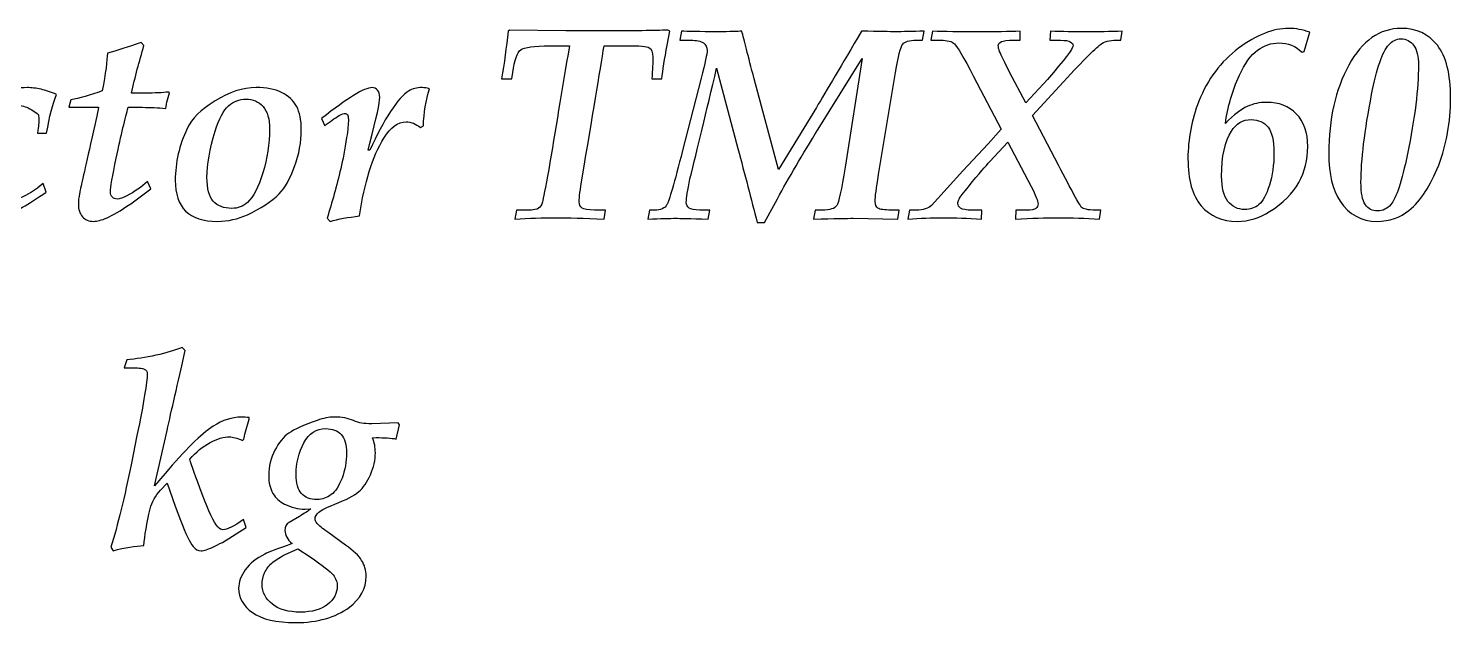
# Model space of a CAD drawing. Header units: millimetres. Extents: x 0 to 148, y -148 to 0.
# Drawn here: x 93.59 to 106.76, y -27.76 to -22.25 of the extents above; entities that cross this region are included whole.
import ezdxf

# ---------------------------------------------------------------- set-up
doc = ezdxf.new("R2010")
doc.units = ezdxf.units.MM
doc.linetypes.add('K5LT32768', pattern=[0])

msp = doc.modelspace()

# ---------------------------------------------------------------- linework, layer by layer
at = {"color": 250, "linetype": 'K5LT32768', "true_color": 0x333333}
for points, knots in [([(98.095, -24.019), (98.095, -24.019), (98.109, -23.936), (98.109, -23.936), (98.212, -23.936), (98.212, -23.936), (98.266, -23.936), (98.3, -23.93), (98.315, -23.919), (98.331, -23.908), (98.343, -23.889), (98.35, -23.86), (98.358, -23.831), (98.377, -23.731), (98.408, -23.559), (98.467, -23.209), (98.531, -22.826), (98.6, -22.412), (98.6, -22.412), (98.473, -22.412), (98.473, -22.412), (98.316, -22.412), (98.213, -22.421), (98.163, -22.441), (98.126, -22.456), (98.1, -22.516), (98.082, -22.62), (98.082, -22.62), (98.066, -22.719), (98.066, -22.719), (97.97, -22.719), (97.97, -22.719), (97.996, -22.574), (98.017, -22.426), (98.031, -22.278), (98.031, -22.278), (98.045, -22.267), (98.045, -22.267), (98.567, -22.274), (98.567, -22.274), (98.92, -22.274), (98.92, -22.274), (99.195, -22.274), (99.392, -22.272), (99.512, -22.267), (99.512, -22.267), (99.531, -22.278), (99.531, -22.278), (99.506, -22.408), (99.506, -22.408), (99.482, -22.535), (99.466, -22.639), (99.457, -22.719), (99.457, -22.719), (99.363, -22.719), (99.363, -22.719), (99.37, -22.633), (99.373, -22.566), (99.373, -22.518), (99.373, -22.471), (99.362, -22.442), (99.34, -22.43), (99.318, -22.417), (99.249, -22.412), (99.133, -22.412), (99.133, -22.412), (98.922, -22.412), (98.922, -22.412), (98.882, -22.652), (98.815, -23.06), (98.718, -23.636), (98.7, -23.746), (98.691, -23.82), (98.691, -23.858), (98.691, -23.886), (98.7, -23.905), (98.718, -23.917), (98.735, -23.93), (98.773, -23.936), (98.831, -23.936), (98.831, -23.936), (98.935, -23.936), (98.935, -23.936), (98.921, -24.019), (98.921, -24.019), (98.736, -24.011), (98.587, -24.007), (98.474, -24.007), (98.351, -24.007), (98.224, -24.011), (98.095, -24.019)], [0, 0, 0, 0, 0.030303, 0.030303, 0.060606, 0.060606, 0.060606, 0.090909, 0.090909, 0.090909, 0.121212, 0.121212, 0.121212, 0.151515, 0.151515, 0.151515, 0.181818, 0.181818, 0.181818, 0.212121, 0.212121, 0.212121, 0.242424, 0.242424, 0.242424, 0.272727, 0.272727, 0.272727, 0.30303, 0.30303, 0.333333, 0.333333, 0.333333, 0.363636, 0.363636, 0.363636, 0.393939, 0.393939, 0.424242, 0.424242, 0.454545, 0.454545, 0.454545, 0.484848, 0.484848, 0.484848, 0.515152, 0.515152, 0.545455, 0.545455, 0.545455, 0.575758, 0.575758, 0.575758, 0.606061, 0.606061, 0.606061, 0.636364, 0.636364, 0.636364, 0.666667, 0.666667, 0.666667, 0.69697, 0.69697, 0.69697, 0.727273, 0.727273, 0.727273, 0.757576, 0.757576, 0.757576, 0.787879, 0.787879, 0.787879, 0.818182, 0.818182, 0.818182, 0.848485, 0.848485, 0.848485, 0.878788, 0.878788, 0.909091, 0.909091, 0.909091, 0.939394, 0.939394, 0.939394, 1, 1, 1, 1]), ([(105.409, -22.465), (105.409, -22.465), (105.388, -22.472), (105.388, -22.472), (105.33, -22.415), (105.259, -22.386), (105.174, -22.386), (105.103, -22.386), (105.037, -22.409), (104.976, -22.454), (104.913, -22.5), (104.857, -22.577), (104.808, -22.686), (104.741, -22.834), (104.698, -22.983), (104.678, -23.132), (104.758, -23.052), (104.825, -23), (104.88, -22.975), (104.934, -22.95), (104.994, -22.937), (105.061, -22.937), (105.174, -22.937), (105.265, -22.973), (105.335, -23.044), (105.406, -23.116), (105.441, -23.217), (105.441, -23.347), (105.441, -23.469), (105.413, -23.58), (105.358, -23.68), (105.303, -23.78), (105.213, -23.87), (105.087, -23.95), (104.995, -24.01), (104.895, -24.04), (104.787, -24.04), (104.647, -24.04), (104.535, -23.992), (104.454, -23.897), (104.372, -23.801), (104.331, -23.655), (104.331, -23.459), (104.331, -23.277), (104.365, -23.099), (104.432, -22.927), (104.513, -22.722), (104.636, -22.558), (104.8, -22.436), (104.964, -22.313), (105.12, -22.251), (105.266, -22.251), (105.33, -22.251), (105.395, -22.263), (105.461, -22.287), (105.461, -22.287), (105.409, -22.465), (105.409, -22.465)], [0, 0, 0, 0, 0.05, 0.05, 0.05, 0.1, 0.1, 0.1, 0.15, 0.15, 0.15, 0.2, 0.2, 0.2, 0.25, 0.25, 0.25, 0.3, 0.3, 0.3, 0.35, 0.35, 0.35, 0.4, 0.4, 0.4, 0.45, 0.45, 0.45, 0.5, 0.5, 0.5, 0.55, 0.55, 0.55, 0.6, 0.6, 0.6, 0.65, 0.65, 0.65, 0.7, 0.7, 0.7, 0.75, 0.75, 0.75, 0.8, 0.8, 0.8, 0.85, 0.85, 0.85, 0.9, 0.9, 0.9, 1, 1, 1, 1]), ([(105.636, -23.41), (105.636, -23.091), (105.698, -22.819), (105.821, -22.592), (105.945, -22.365), (106.107, -22.251), (106.308, -22.251), (106.449, -22.251), (106.561, -22.304), (106.642, -22.408), (106.724, -22.512), (106.764, -22.675), (106.764, -22.898), (106.764, -23.12), (106.727, -23.327), (106.654, -23.518), (106.58, -23.709), (106.489, -23.849), (106.379, -23.938), (106.297, -24.006), (106.198, -24.04), (106.083, -24.04), (105.937, -24.04), (105.824, -23.978), (105.741, -23.854), (105.671, -23.75), (105.636, -23.602), (105.636, -23.41)], [0, 0, 0, 0, 0.1, 0.1, 0.1, 0.2, 0.2, 0.2, 0.3, 0.3, 0.3, 0.4, 0.4, 0.4, 0.5, 0.5, 0.5, 0.6, 0.6, 0.6, 0.7, 0.7, 0.7, 0.8, 0.8, 0.8, 1, 1, 1, 1]), ([(94.692, -23.67), (94.692, -23.67), (94.721, -23.74), (94.721, -23.74), (94.535, -23.877), (94.535, -23.877), (94.439, -23.942), (94.366, -23.986), (94.316, -24.007), (94.265, -24.029), (94.224, -24.04), (94.19, -24.04), (94.148, -24.04), (94.114, -24.026), (94.088, -23.997), (94.063, -23.969), (94.05, -23.93), (94.05, -23.878), (94.05, -23.851), (94.054, -23.819), (94.061, -23.783), (94.068, -23.746), (94.102, -23.593), (94.164, -23.321), (94.205, -23.144), (94.229, -23.031), (94.237, -22.983), (94.237, -22.983), (93.962, -22.983), (93.962, -22.983), (93.98, -22.915), (93.98, -22.915), (94.059, -22.898), (94.157, -22.87), (94.272, -22.831), (94.302, -22.666), (94.318, -22.549), (94.319, -22.48), (94.407, -22.457), (94.511, -22.424), (94.631, -22.381), (94.631, -22.381), (94.657, -22.411), (94.657, -22.411), (94.615, -22.557), (94.576, -22.703), (94.541, -22.851), (94.541, -22.851), (94.668, -22.851), (94.668, -22.851), (94.76, -22.851), (94.832, -22.848), (94.884, -22.841), (94.884, -22.841), (94.894, -22.85), (94.894, -22.85), (94.877, -22.914), (94.877, -22.914), (94.869, -22.942), (94.863, -22.968), (94.861, -22.993), (94.788, -22.986), (94.716, -22.983), (94.644, -22.983), (94.644, -22.983), (94.512, -22.983), (94.512, -22.983), (94.484, -23.079), (94.447, -23.236), (94.401, -23.453), (94.366, -23.622), (94.348, -23.726), (94.348, -23.766), (94.348, -23.787), (94.354, -23.804), (94.365, -23.816), (94.377, -23.828), (94.392, -23.834), (94.409, -23.834), (94.433, -23.834), (94.464, -23.824), (94.5, -23.804), (94.571, -23.766), (94.635, -23.721), (94.692, -23.67)], [0, 0, 0, 0, 0.033333, 0.033333, 0.066667, 0.066667, 0.066667, 0.1, 0.1, 0.1, 0.133333, 0.133333, 0.133333, 0.166667, 0.166667, 0.166667, 0.2, 0.2, 0.2, 0.233333, 0.233333, 0.233333, 0.266667, 0.266667, 0.266667, 0.3, 0.3, 0.3, 0.333333, 0.333333, 0.366667, 0.366667, 0.366667, 0.4, 0.4, 0.4, 0.433333, 0.433333, 0.433333, 0.466667, 0.466667, 0.466667, 0.5, 0.5, 0.5, 0.533333, 0.533333, 0.533333, 0.566667, 0.566667, 0.566667, 0.6, 0.6, 0.6, 0.633333, 0.633333, 0.666667, 0.666667, 0.666667, 0.7, 0.7, 0.7, 0.733333, 0.733333, 0.733333, 0.766667, 0.766667, 0.766667, 0.8, 0.8, 0.8, 0.833333, 0.833333, 0.833333, 0.866667, 0.866667, 0.866667, 0.9, 0.9, 0.9, 0.933333, 0.933333, 0.933333, 1, 1, 1, 1]), ([(99.328, -24.019), (99.328, -24.019), (99.342, -23.936), (99.342, -23.936), (99.388, -23.936), (99.388, -23.936), (99.446, -23.936), (99.485, -23.919), (99.504, -23.885), (99.523, -23.852), (99.571, -23.684), (99.649, -23.383), (99.649, -23.383), (99.821, -22.712), (99.821, -22.712), (99.858, -22.572), (99.876, -22.486), (99.876, -22.425), (99.864, -22.401), (99.841, -22.385), (99.817, -22.369), (99.778, -22.361), (99.725, -22.361), (99.725, -22.361), (99.624, -22.361), (99.624, -22.361), (99.638, -22.277), (99.638, -22.277), (99.69, -22.28), (99.803, -22.282), (99.979, -22.282), (100.086, -22.282), (100.159, -22.28), (100.198, -22.277), (100.217, -22.354), (100.255, -22.501), (100.312, -22.72), (100.312, -22.72), (100.536, -23.56), (100.536, -23.56), (100.888, -22.984), (100.888, -22.984), (100.982, -22.829), (101.121, -22.594), (101.306, -22.277), (101.471, -22.28), (101.576, -22.282), (101.619, -22.282), (101.689, -22.282), (101.778, -22.28), (101.887, -22.277), (101.887, -22.277), (101.872, -22.361), (101.872, -22.361), (101.815, -22.361), (101.815, -22.361), (101.749, -22.361), (101.707, -22.373), (101.688, -22.398), (101.668, -22.424), (101.646, -22.511), (101.621, -22.661), (101.621, -22.661), (101.465, -23.607), (101.465, -23.607), (101.443, -23.731), (101.433, -23.814), (101.433, -23.855), (101.433, -23.886), (101.442, -23.907), (101.459, -23.918), (101.477, -23.93), (101.517, -23.936), (101.581, -23.936), (101.581, -23.936), (101.656, -23.936), (101.656, -23.936), (101.642, -24.019), (101.642, -24.019), (101.228, -24.012), (101.228, -24.012), (101.18, -24.012), (101.057, -24.014), (100.863, -24.019), (100.863, -24.019), (100.876, -23.936), (100.876, -23.936), (100.942, -23.936), (100.942, -23.936), (101.014, -23.936), (101.059, -23.922), (101.077, -23.894), (101.095, -23.866), (101.121, -23.748), (101.154, -23.539), (101.154, -23.539), (101.311, -22.531), (101.311, -22.531), (100.906, -23.184), (100.906, -23.184), (100.757, -23.425), (100.631, -23.64), (100.527, -23.831), (100.527, -23.831), (100.407, -24.05), (100.407, -24.05), (100.34, -24.05), (100.34, -24.05), (100.285, -23.834), (100.225, -23.605), (100.16, -23.364), (100.16, -23.364), (99.964, -22.62), (99.964, -22.62), (99.866, -23.031), (99.784, -23.373), (99.717, -23.646), (99.694, -23.752), (99.683, -23.825), (99.683, -23.864), (99.683, -23.888), (99.692, -23.905), (99.709, -23.917), (99.727, -23.93), (99.76, -23.936), (99.808, -23.936), (99.808, -23.936), (99.901, -23.936), (99.901, -23.936), (99.887, -24.019), (99.887, -24.019), (99.717, -24.014), (99.618, -24.012), (99.588, -24.012), (99.532, -24.012), (99.445, -24.014), (99.328, -24.019)], [0, 0, 0, 0, 0.02, 0.02, 0.04, 0.04, 0.04, 0.06, 0.06, 0.06, 0.08, 0.08, 0.08, 0.1, 0.1, 0.1, 0.12, 0.12, 0.14, 0.14, 0.14, 0.16, 0.16, 0.16, 0.18, 0.18, 0.2, 0.2, 0.2, 0.22, 0.22, 0.22, 0.24, 0.24, 0.24, 0.26, 0.26, 0.26, 0.28, 0.28, 0.3, 0.3, 0.3, 0.32, 0.32, 0.32, 0.34, 0.34, 0.34, 0.36, 0.36, 0.36, 0.38, 0.38, 0.4, 0.4, 0.4, 0.42, 0.42, 0.42, 0.44, 0.44, 0.44, 0.46, 0.46, 0.46, 0.48, 0.48, 0.48, 0.5, 0.5, 0.5, 0.52, 0.52, 0.52, 0.54, 0.54, 0.56, 0.56, 0.58, 0.58, 0.58, 0.6, 0.6, 0.6, 0.62, 0.62, 0.64, 0.64, 0.64, 0.66, 0.66, 0.66, 0.68, 0.68, 0.68, 0.7, 0.7, 0.72, 0.72, 0.72, 0.74, 0.74, 0.74, 0.76, 0.76, 0.78, 0.78, 0.78, 0.8, 0.8, 0.8, 0.82, 0.82, 0.82, 0.84, 0.84, 0.84, 0.86, 0.86, 0.86, 0.88, 0.88, 0.88, 0.9, 0.9, 0.9, 0.92, 0.92, 0.94, 0.94, 0.94, 0.96, 0.96, 0.96, 1, 1, 1, 1]), ([(101.737, -24.019), (101.737, -24.019), (101.751, -23.936), (101.751, -23.936), (101.814, -23.936), (101.814, -23.936), (101.878, -23.936), (101.925, -23.922), (101.956, -23.893), (101.956, -23.893), (102.246, -23.573), (102.246, -23.573), (102.48, -23.32), (102.48, -23.32), (102.601, -23.187), (102.601, -23.187), (102.345, -22.697), (102.345, -22.697), (102.252, -22.519), (102.192, -22.419), (102.168, -22.395), (102.144, -22.372), (102.101, -22.361), (102.04, -22.361), (102.04, -22.361), (101.948, -22.361), (101.948, -22.361), (101.963, -22.277), (101.963, -22.277), (102.074, -22.282), (102.215, -22.284), (102.387, -22.284), (102.547, -22.284), (102.676, -22.282), (102.775, -22.277), (102.775, -22.277), (102.775, -22.361), (102.775, -22.361), (102.718, -22.361), (102.718, -22.361), (102.659, -22.361), (102.621, -22.365), (102.602, -22.374), (102.583, -22.382), (102.574, -22.395), (102.574, -22.426), (102.578, -22.445), (102.586, -22.465), (102.602, -22.503), (102.633, -22.567), (102.679, -22.656), (102.679, -22.656), (102.829, -22.941), (102.829, -22.941), (103.03, -22.724), (103.03, -22.724), (103.187, -22.543), (103.266, -22.439), (103.266, -22.412), (103.266, -22.398), (103.258, -22.386), (103.241, -22.376), (103.225, -22.366), (103.194, -22.361), (103.149, -22.361), (103.149, -22.361), (103.052, -22.361), (103.052, -22.361), (103.057, -22.277), (103.057, -22.277), (103.166, -22.282), (103.276, -22.284), (103.386, -22.284), (103.498, -22.284), (103.61, -22.282), (103.723, -22.277), (103.723, -22.277), (103.71, -22.361), (103.71, -22.361), (103.666, -22.361), (103.666, -22.361), (103.603, -22.361), (103.555, -22.373), (103.521, -22.399), (103.469, -22.439), (103.341, -22.568), (103.14, -22.787), (103.14, -22.787), (102.89, -23.058), (102.89, -23.058), (103.131, -23.518), (103.131, -23.518), (103.255, -23.759), (103.326, -23.889), (103.36, -23.926), (103.404, -23.936), (103.474, -23.936), (103.474, -23.936), (103.525, -23.936), (103.525, -23.936), (103.512, -24.019), (103.512, -24.019), (103.379, -24.011), (103.254, -24.007), (103.134, -24.007), (103.014, -24.007), (102.88, -24.011), (102.732, -24.019), (102.732, -24.019), (102.735, -23.936), (102.735, -23.936), (102.838, -23.936), (102.838, -23.936), (102.88, -23.936), (102.907, -23.93), (102.921, -23.921), (102.934, -23.91), (102.942, -23.896), (102.942, -23.877), (102.942, -23.851), (102.92, -23.798), (102.878, -23.717), (102.878, -23.717), (102.663, -23.305), (102.663, -23.305), (102.496, -23.486), (102.496, -23.486), (102.46, -23.523), (102.395, -23.598), (102.303, -23.712), (102.25, -23.776), (102.219, -23.817), (102.211, -23.834), (102.203, -23.851), (102.199, -23.864), (102.199, -23.872), (102.199, -23.893), (102.207, -23.908), (102.224, -23.919), (102.242, -23.93), (102.278, -23.936), (102.334, -23.936), (102.334, -23.936), (102.422, -23.936), (102.422, -23.936), (102.418, -24.019), (102.418, -24.019), (102.29, -24.011), (102.172, -24.007), (102.066, -24.007), (101.958, -24.007), (101.848, -24.011), (101.737, -24.019)], [0, 0, 0, 0, 0.017544, 0.017544, 0.035088, 0.035088, 0.035088, 0.052632, 0.052632, 0.052632, 0.070175, 0.070175, 0.087719, 0.087719, 0.105263, 0.105263, 0.122807, 0.122807, 0.122807, 0.140351, 0.140351, 0.140351, 0.157895, 0.157895, 0.157895, 0.175439, 0.175439, 0.192982, 0.192982, 0.192982, 0.210526, 0.210526, 0.210526, 0.22807, 0.22807, 0.22807, 0.245614, 0.245614, 0.263158, 0.263158, 0.263158, 0.280702, 0.280702, 0.280702, 0.298246, 0.298246, 0.315789, 0.315789, 0.315789, 0.333333, 0.333333, 0.333333, 0.350877, 0.350877, 0.368421, 0.368421, 0.368421, 0.385965, 0.385965, 0.385965, 0.403509, 0.403509, 0.403509, 0.421053, 0.421053, 0.421053, 0.438596, 0.438596, 0.45614, 0.45614, 0.45614, 0.473684, 0.473684, 0.473684, 0.491228, 0.491228, 0.491228, 0.508772, 0.508772, 0.526316, 0.526316, 0.526316, 0.54386, 0.54386, 0.54386, 0.561404, 0.561404, 0.561404, 0.578947, 0.578947, 0.596491, 0.596491, 0.596491, 0.614035, 0.614035, 0.631579, 0.631579, 0.631579, 0.649123, 0.649123, 0.666667, 0.666667, 0.666667, 0.684211, 0.684211, 0.684211, 0.701754, 0.701754, 0.701754, 0.719298, 0.719298, 0.736842, 0.736842, 0.736842, 0.754386, 0.754386, 0.754386, 0.77193, 0.77193, 0.77193, 0.789474, 0.789474, 0.789474, 0.807018, 0.807018, 0.824561, 0.824561, 0.824561, 0.842105, 0.842105, 0.842105, 0.859649, 0.859649, 0.859649, 0.877193, 0.877193, 0.877193, 0.894737, 0.894737, 0.894737, 0.912281, 0.912281, 0.912281, 0.929825, 0.929825, 0.947368, 0.947368, 0.947368, 0.964912, 0.964912, 0.964912, 1, 1, 1, 1]), ([(105.934, -23.678), (105.934, -23.778), (105.947, -23.847), (105.975, -23.886), (106.002, -23.924), (106.039, -23.943), (106.087, -23.943), (106.136, -23.943), (106.176, -23.924), (106.21, -23.885), (106.262, -23.825), (106.313, -23.668), (106.365, -23.415), (106.433, -23.082), (106.467, -22.807), (106.467, -22.592), (106.467, -22.509), (106.452, -22.447), (106.422, -22.408), (106.392, -22.368), (106.353, -22.348), (106.306, -22.348), (106.261, -22.348), (106.223, -22.367), (106.191, -22.404), (106.133, -22.47), (106.08, -22.623), (106.033, -22.863), (105.967, -23.201), (105.934, -23.473), (105.934, -23.678)], [0, 0, 0, 0, 0.090909, 0.090909, 0.090909, 0.181818, 0.181818, 0.181818, 0.272727, 0.272727, 0.272727, 0.363636, 0.363636, 0.363636, 0.454545, 0.454545, 0.454545, 0.545455, 0.545455, 0.545455, 0.636364, 0.636364, 0.636364, 0.727273, 0.727273, 0.727273, 0.818182, 0.818182, 0.818182, 1, 1, 1, 1]), ([(93.723, -23.69), (93.723, -23.69), (93.751, -23.77), (93.751, -23.77), (93.584, -23.883), (93.459, -23.956), (93.374, -23.989), (93.29, -24.023), (93.213, -24.04), (93.145, -24.04), (93.041, -24.04), (92.96, -24.01), (92.902, -23.95), (92.843, -23.89), (92.814, -23.805), (92.814, -23.696), (92.814, -23.598), (92.829, -23.494), (92.86, -23.384), (92.891, -23.276), (92.926, -23.193), (92.965, -23.136), (93.005, -23.08), (93.065, -23.027), (93.147, -22.977), (93.147, -22.977), (93.364, -22.847), (93.364, -22.847), (93.429, -22.816), (93.501, -22.8), (93.578, -22.8), (93.617, -22.8), (93.659, -22.805), (93.704, -22.816), (93.748, -22.826), (93.797, -22.842), (93.848, -22.864), (93.813, -22.95), (93.782, -23.069), (93.756, -23.222), (93.756, -23.222), (93.671, -23.222), (93.671, -23.222), (93.68, -23.159), (93.685, -23.115), (93.685, -23.091), (93.685, -23.091), (93.682, -23.052), (93.682, -23.052), (93.647, -23.021), (93.61, -22.998), (93.572, -22.983), (93.533, -22.968), (93.492, -22.96), (93.449, -22.96), (93.386, -22.96), (93.335, -22.976), (93.298, -23.008), (93.247, -23.054), (93.207, -23.125), (93.179, -23.223), (93.132, -23.387), (93.108, -23.526), (93.108, -23.639), (93.108, -23.715), (93.126, -23.774), (93.161, -23.817), (93.196, -23.858), (93.242, -23.88), (93.299, -23.88), (93.355, -23.88), (93.422, -23.863), (93.5, -23.829), (93.58, -23.795), (93.654, -23.748), (93.723, -23.69)], [0, 0, 0, 0, 0.038462, 0.038462, 0.038462, 0.076923, 0.076923, 0.076923, 0.115385, 0.115385, 0.115385, 0.153846, 0.153846, 0.153846, 0.192308, 0.192308, 0.192308, 0.230769, 0.230769, 0.230769, 0.269231, 0.269231, 0.269231, 0.307692, 0.307692, 0.307692, 0.346154, 0.346154, 0.346154, 0.384615, 0.384615, 0.384615, 0.423077, 0.423077, 0.423077, 0.461538, 0.461538, 0.461538, 0.5, 0.5, 0.5, 0.538462, 0.538462, 0.538462, 0.576923, 0.576923, 0.576923, 0.615385, 0.615385, 0.615385, 0.653846, 0.653846, 0.653846, 0.692308, 0.692308, 0.692308, 0.730769, 0.730769, 0.730769, 0.769231, 0.769231, 0.769231, 0.807692, 0.807692, 0.807692, 0.846154, 0.846154, 0.846154, 0.884615, 0.884615, 0.884615, 0.923077, 0.923077, 0.923077, 1, 1, 1, 1]), ([(94.948, -23.66), (94.948, -23.494), (94.985, -23.334), (95.058, -23.18), (95.101, -23.089), (95.187, -23.003), (95.317, -22.922), (95.447, -22.841), (95.574, -22.8), (95.698, -22.8), (95.792, -22.8), (95.87, -22.815), (95.996, -22.875), (96.042, -22.918), (96.072, -22.973), (96.101, -23.028), (96.116, -23.101), (96.116, -23.191), (96.116, -23.304), (96.095, -23.418), (96.054, -23.532), (96.012, -23.645), (95.964, -23.73), (95.91, -23.785), (95.839, -23.856), (95.741, -23.921), (95.616, -23.979), (95.529, -24.019), (95.437, -24.04), (95.34, -24.04), (95.206, -24.04), (95.108, -24.008), (95.044, -23.945), (94.98, -23.881), (94.948, -23.786), (94.948, -23.66)], [0, 0, 0, 0, 0.076923, 0.076923, 0.076923, 0.153846, 0.153846, 0.153846, 0.230769, 0.230769, 0.230769, 0.307692, 0.307692, 0.384615, 0.384615, 0.384615, 0.461538, 0.461538, 0.461538, 0.538462, 0.538462, 0.538462, 0.615385, 0.615385, 0.615385, 0.692308, 0.692308, 0.692308, 0.769231, 0.769231, 0.769231, 0.846154, 0.846154, 0.846154, 1, 1, 1, 1]), ([(95.242, -23.633), (95.242, -23.737), (95.262, -23.811), (95.3, -23.854), (95.338, -23.898), (95.396, -23.92), (95.473, -23.92), (95.527, -23.92), (95.575, -23.902), (95.616, -23.864), (95.671, -23.814), (95.719, -23.723), (95.76, -23.59), (95.801, -23.457), (95.822, -23.322), (95.822, -23.185), (95.822, -23.091), (95.802, -23.021), (95.762, -22.975), (95.722, -22.93), (95.668, -22.907), (95.601, -22.907), (95.542, -22.907), (95.489, -22.928), (95.394, -23.01), (95.353, -23.089), (95.317, -23.205), (95.267, -23.369), (95.242, -23.512), (95.242, -23.633)], [0, 0, 0, 0, 0.090909, 0.090909, 0.090909, 0.181818, 0.181818, 0.181818, 0.272727, 0.272727, 0.272727, 0.363636, 0.363636, 0.363636, 0.454545, 0.454545, 0.454545, 0.545455, 0.545455, 0.545455, 0.636364, 0.636364, 0.636364, 0.727273, 0.727273, 0.818182, 0.818182, 0.818182, 1, 1, 1, 1]), ([(96.383, -24.04), (96.383, -24.04), (96.355, -24.011), (96.355, -24.011), (96.401, -23.864), (96.443, -23.711), (96.481, -23.552), (96.501, -23.469), (96.519, -23.373), (96.536, -23.264), (96.546, -23.19), (96.552, -23.135), (96.552, -23.097), (96.552, -23.075), (96.549, -23.06), (96.544, -23.051), (96.539, -23.043), (96.533, -23.039), (96.524, -23.039), (96.512, -23.039), (96.493, -23.046), (96.467, -23.06), (96.425, -23.084), (96.38, -23.115), (96.333, -23.155), (96.333, -23.155), (96.304, -23.087), (96.304, -23.087), (96.544, -22.896), (96.7, -22.8), (96.771, -22.8), (96.792, -22.8), (96.809, -22.808), (96.823, -22.824), (96.836, -22.84), (96.843, -22.863), (96.843, -22.892), (96.843, -22.937), (96.813, -23.078), (96.752, -23.315), (96.752, -23.315), (96.736, -23.381), (96.736, -23.381), (96.752, -23.381), (96.752, -23.381), (96.814, -23.24), (96.877, -23.12), (96.942, -23.023), (97.007, -22.925), (97.063, -22.862), (97.11, -22.832), (97.145, -22.811), (97.186, -22.8), (97.235, -22.8), (97.258, -22.8), (97.28, -22.804), (97.303, -22.811), (97.27, -22.919), (97.251, -23.033), (97.247, -23.154), (97.247, -23.154), (97.219, -23.171), (97.219, -23.171), (97.178, -23.135), (97.134, -23.118), (97.086, -23.118), (97.011, -23.118), (96.943, -23.168), (96.881, -23.268), (96.775, -23.439), (96.7, -23.68), (96.656, -23.99), (96.55, -24.002), (96.459, -24.019), (96.383, -24.04)], [0, 0, 0, 0, 0.038462, 0.038462, 0.038462, 0.076923, 0.076923, 0.076923, 0.115385, 0.115385, 0.115385, 0.153846, 0.153846, 0.153846, 0.192308, 0.192308, 0.192308, 0.230769, 0.230769, 0.230769, 0.269231, 0.269231, 0.269231, 0.307692, 0.307692, 0.307692, 0.346154, 0.346154, 0.346154, 0.384615, 0.384615, 0.384615, 0.423077, 0.423077, 0.423077, 0.461538, 0.461538, 0.461538, 0.5, 0.5, 0.5, 0.538462, 0.538462, 0.576923, 0.576923, 0.576923, 0.615385, 0.615385, 0.615385, 0.653846, 0.653846, 0.653846, 0.692308, 0.692308, 0.692308, 0.730769, 0.730769, 0.730769, 0.769231, 0.769231, 0.769231, 0.807692, 0.807692, 0.807692, 0.846154, 0.846154, 0.846154, 0.884615, 0.884615, 0.884615, 0.923077, 0.923077, 0.923077, 1, 1, 1, 1]), ([(104.643, -23.622), (104.643, -23.728), (104.663, -23.806), (104.702, -23.855), (104.741, -23.905), (104.793, -23.93), (104.858, -23.93), (104.908, -23.93), (104.952, -23.915), (105.025, -23.853), (105.057, -23.793), (105.086, -23.705), (105.114, -23.617), (105.128, -23.516), (105.128, -23.401), (105.128, -23.292), (105.11, -23.214), (105.073, -23.167), (105.035, -23.121), (104.984, -23.097), (104.918, -23.097), (104.839, -23.097), (104.778, -23.132), (104.734, -23.203), (104.673, -23.298), (104.643, -23.438), (104.643, -23.622)], [0, 0, 0, 0, 0.1, 0.1, 0.1, 0.2, 0.2, 0.2, 0.3, 0.3, 0.4, 0.4, 0.4, 0.5, 0.5, 0.5, 0.6, 0.6, 0.6, 0.7, 0.7, 0.7, 0.8, 0.8, 0.8, 1, 1, 1, 1]), ([(94.372, -27.094), (94.372, -27.094), (94.352, -27.061), (94.352, -27.061), (94.415, -26.857), (94.478, -26.597), (94.542, -26.281), (94.542, -26.281), (94.593, -26.026), (94.593, -26.026), (94.656, -25.719), (94.688, -25.528), (94.688, -25.454), (94.688, -25.432), (94.679, -25.417), (94.661, -25.41), (94.644, -25.401), (94.6, -25.398), (94.527, -25.398), (94.527, -25.398), (94.475, -25.398), (94.475, -25.398), (94.498, -25.324), (94.498, -25.324), (94.583, -25.317), (94.673, -25.303), (94.769, -25.282), (94.865, -25.26), (94.946, -25.236), (95.012, -25.21), (95.012, -25.21), (95.041, -25.236), (95.041, -25.236), (94.969, -25.552), (94.912, -25.8), (94.872, -25.979), (94.872, -25.979), (94.757, -26.491), (94.757, -26.491), (94.854, -26.378), (94.854, -26.378), (95.036, -26.161), (95.185, -26.015), (95.3, -25.939), (95.385, -25.883), (95.472, -25.855), (95.561, -25.855), (95.583, -25.855), (95.607, -25.857), (95.632, -25.86), (95.632, -25.86), (95.632, -25.874), (95.632, -25.874), (95.599, -25.993), (95.599, -25.993), (95.591, -26.02), (95.586, -26.043), (95.584, -26.061), (95.584, -26.061), (95.57, -26.071), (95.57, -26.071), (95.521, -26.049), (95.481, -26.038), (95.451, -26.038), (95.397, -26.038), (95.337, -26.056), (95.27, -26.091), (95.204, -26.126), (95.141, -26.178), (95.082, -26.246), (95.1, -26.301), (95.138, -26.409), (95.257, -26.729), (95.305, -26.831), (95.342, -26.873), (95.358, -26.89), (95.374, -26.899), (95.39, -26.899), (95.429, -26.899), (95.492, -26.868), (95.58, -26.805), (95.58, -26.805), (95.605, -26.879), (95.605, -26.879), (95.385, -27.016), (95.385, -27.016), (95.323, -27.05), (95.273, -27.073), (95.235, -27.086), (95.217, -27.091), (95.202, -27.094), (95.188, -27.094), (95.16, -27.094), (95.136, -27.081), (95.114, -27.055), (95.084, -27.018), (95.044, -26.937), (94.997, -26.81), (94.997, -26.81), (94.948, -26.682), (94.948, -26.682), (94.873, -26.467), (94.873, -26.467), (94.812, -26.531), (94.812, -26.531), (94.763, -26.584), (94.731, -26.642), (94.716, -26.704), (94.683, -26.84), (94.664, -26.953), (94.658, -27.046), (94.578, -27.049), (94.482, -27.065), (94.372, -27.094)], [0, 0, 0, 0, 0.02439, 0.02439, 0.02439, 0.04878, 0.04878, 0.04878, 0.073171, 0.073171, 0.073171, 0.097561, 0.097561, 0.097561, 0.121951, 0.121951, 0.121951, 0.146341, 0.146341, 0.146341, 0.170732, 0.170732, 0.195122, 0.195122, 0.195122, 0.219512, 0.219512, 0.219512, 0.243902, 0.243902, 0.243902, 0.268293, 0.268293, 0.268293, 0.292683, 0.292683, 0.292683, 0.317073, 0.317073, 0.341463, 0.341463, 0.341463, 0.365854, 0.365854, 0.365854, 0.390244, 0.390244, 0.390244, 0.414634, 0.414634, 0.414634, 0.439024, 0.439024, 0.463415, 0.463415, 0.463415, 0.487805, 0.487805, 0.487805, 0.512195, 0.512195, 0.512195, 0.536585, 0.536585, 0.536585, 0.560976, 0.560976, 0.560976, 0.585366, 0.585366, 0.585366, 0.609756, 0.609756, 0.634146, 0.634146, 0.634146, 0.658537, 0.658537, 0.658537, 0.682927, 0.682927, 0.682927, 0.707317, 0.707317, 0.731707, 0.731707, 0.731707, 0.756098, 0.756098, 0.756098, 0.780488, 0.780488, 0.780488, 0.804878, 0.804878, 0.804878, 0.829268, 0.829268, 0.829268, 0.853659, 0.853659, 0.878049, 0.878049, 0.902439, 0.902439, 0.902439, 0.926829, 0.926829, 0.926829, 0.95122, 0.95122, 0.95122, 1, 1, 1, 1]), ([(96.03, -27.028), (95.986, -26.988), (95.964, -26.948), (95.964, -26.906), (95.964, -26.873), (95.977, -26.848), (96.002, -26.832), (96.002, -26.832), (96.1, -26.775), (96.1, -26.775), (96.144, -26.749), (96.179, -26.726), (96.205, -26.705), (96.205, -26.705), (96.151, -26.708), (96.151, -26.708), (96.086, -26.708), (96.022, -26.692), (95.961, -26.662), (95.914, -26.639), (95.878, -26.606), (95.853, -26.562), (95.827, -26.518), (95.814, -26.463), (95.814, -26.396), (95.814, -26.313), (95.833, -26.235), (95.87, -26.163), (95.908, -26.091), (95.951, -26.038), (96, -26.004), (96.05, -25.97), (96.137, -25.93), (96.262, -25.885), (96.32, -25.865), (96.373, -25.855), (96.422, -25.855), (96.492, -25.855), (96.55, -25.865), (96.598, -25.887), (96.627, -25.899), (96.653, -25.907), (96.676, -25.911), (96.699, -25.915), (96.73, -25.917), (96.768, -25.917), (96.768, -25.917), (97.013, -25.908), (97.013, -25.908), (97.026, -25.928), (97.026, -25.928), (96.996, -26.058), (96.996, -26.058), (96.947, -26.049), (96.885, -26.045), (96.808, -26.045), (96.808, -26.045), (96.776, -26.047), (96.776, -26.047), (96.794, -26.092), (96.802, -26.137), (96.802, -26.185), (96.802, -26.252), (96.787, -26.321), (96.727, -26.458), (96.69, -26.51), (96.648, -26.546), (96.605, -26.583), (96.531, -26.622), (96.425, -26.663), (96.351, -26.691), (96.302, -26.716), (96.279, -26.737), (96.255, -26.758), (96.243, -26.777), (96.243, -26.795), (96.243, -26.81), (96.25, -26.826), (96.262, -26.84), (96.279, -26.86), (96.312, -26.888), (96.361, -26.923), (96.361, -26.923), (96.526, -27.041), (96.526, -27.041), (96.598, -27.093), (96.648, -27.14), (96.675, -27.184), (96.702, -27.227), (96.716, -27.276), (96.716, -27.329), (96.716, -27.445), (96.664, -27.541), (96.561, -27.618), (96.433, -27.713), (96.267, -27.76), (96.063, -27.76), (95.884, -27.76), (95.751, -27.729), (95.664, -27.668), (95.578, -27.607), (95.535, -27.532), (95.535, -27.442), (95.535, -27.385), (95.555, -27.328), (95.597, -27.27), (95.639, -27.213), (95.699, -27.165), (95.778, -27.125), (95.816, -27.106), (95.9, -27.074), (96.03, -27.028)], [0, 0, 0, 0, 0.025641, 0.025641, 0.025641, 0.051282, 0.051282, 0.051282, 0.076923, 0.076923, 0.076923, 0.102564, 0.102564, 0.102564, 0.128205, 0.128205, 0.128205, 0.153846, 0.153846, 0.153846, 0.179487, 0.179487, 0.179487, 0.205128, 0.205128, 0.205128, 0.230769, 0.230769, 0.230769, 0.25641, 0.25641, 0.25641, 0.282051, 0.282051, 0.282051, 0.307692, 0.307692, 0.307692, 0.333333, 0.333333, 0.333333, 0.358974, 0.358974, 0.358974, 0.384615, 0.384615, 0.384615, 0.410256, 0.410256, 0.435897, 0.435897, 0.461538, 0.461538, 0.461538, 0.487179, 0.487179, 0.487179, 0.512821, 0.512821, 0.512821, 0.538462, 0.538462, 0.538462, 0.564103, 0.564103, 0.589744, 0.589744, 0.589744, 0.615385, 0.615385, 0.615385, 0.641026, 0.641026, 0.641026, 0.666667, 0.666667, 0.666667, 0.692308, 0.692308, 0.692308, 0.717949, 0.717949, 0.717949, 0.74359, 0.74359, 0.74359, 0.769231, 0.769231, 0.769231, 0.794872, 0.794872, 0.794872, 0.820513, 0.820513, 0.820513, 0.846154, 0.846154, 0.846154, 0.871795, 0.871795, 0.871795, 0.897436, 0.897436, 0.897436, 0.923077, 0.923077, 0.923077, 0.948718, 0.948718, 0.948718, 1, 1, 1, 1]), ([(96.068, -26.388), (96.068, -26.468), (96.085, -26.526), (96.118, -26.564), (96.152, -26.601), (96.199, -26.619), (96.262, -26.619), (96.31, -26.619), (96.354, -26.604), (96.393, -26.574), (96.432, -26.544), (96.465, -26.492), (96.493, -26.42), (96.521, -26.347), (96.535, -26.269), (96.535, -26.186), (96.535, -26.109), (96.519, -26.053), (96.485, -26.016), (96.451, -25.98), (96.403, -25.962), (96.342, -25.962), (96.255, -25.962), (96.188, -26.006), (96.14, -26.094), (96.092, -26.183), (96.068, -26.281), (96.068, -26.388)], [0, 0, 0, 0, 0.1, 0.1, 0.1, 0.2, 0.2, 0.2, 0.3, 0.3, 0.3, 0.4, 0.4, 0.4, 0.5, 0.5, 0.5, 0.6, 0.6, 0.6, 0.7, 0.7, 0.7, 0.8, 0.8, 0.8, 1, 1, 1, 1]), ([(96.084, -27.075), (96.084, -27.075), (95.959, -27.132), (95.959, -27.132), (95.91, -27.159), (95.871, -27.185), (95.842, -27.21), (95.814, -27.236), (95.791, -27.266), (95.776, -27.299), (95.761, -27.333), (95.753, -27.368), (95.753, -27.406), (95.753, -27.479), (95.785, -27.54), (95.848, -27.59), (95.911, -27.639), (95.998, -27.663), (96.108, -27.663), (96.215, -27.663), (96.299, -27.64), (96.359, -27.592), (96.419, -27.544), (96.449, -27.488), (96.449, -27.421), (96.449, -27.385), (96.436, -27.351), (96.41, -27.318), (96.384, -27.285), (96.313, -27.229), (96.197, -27.151), (96.197, -27.151), (96.084, -27.075), (96.084, -27.075)], [0, 0, 0, 0, 0.083333, 0.083333, 0.083333, 0.166667, 0.166667, 0.166667, 0.25, 0.25, 0.25, 0.333333, 0.333333, 0.333333, 0.416667, 0.416667, 0.416667, 0.5, 0.5, 0.5, 0.583333, 0.583333, 0.583333, 0.666667, 0.666667, 0.666667, 0.75, 0.75, 0.75, 0.833333, 0.833333, 0.833333, 1, 1, 1, 1])]:
    msp.add_open_spline(points, degree=3, knots=knots, dxfattribs=at)

doc.saveas('drawing.dxf')
